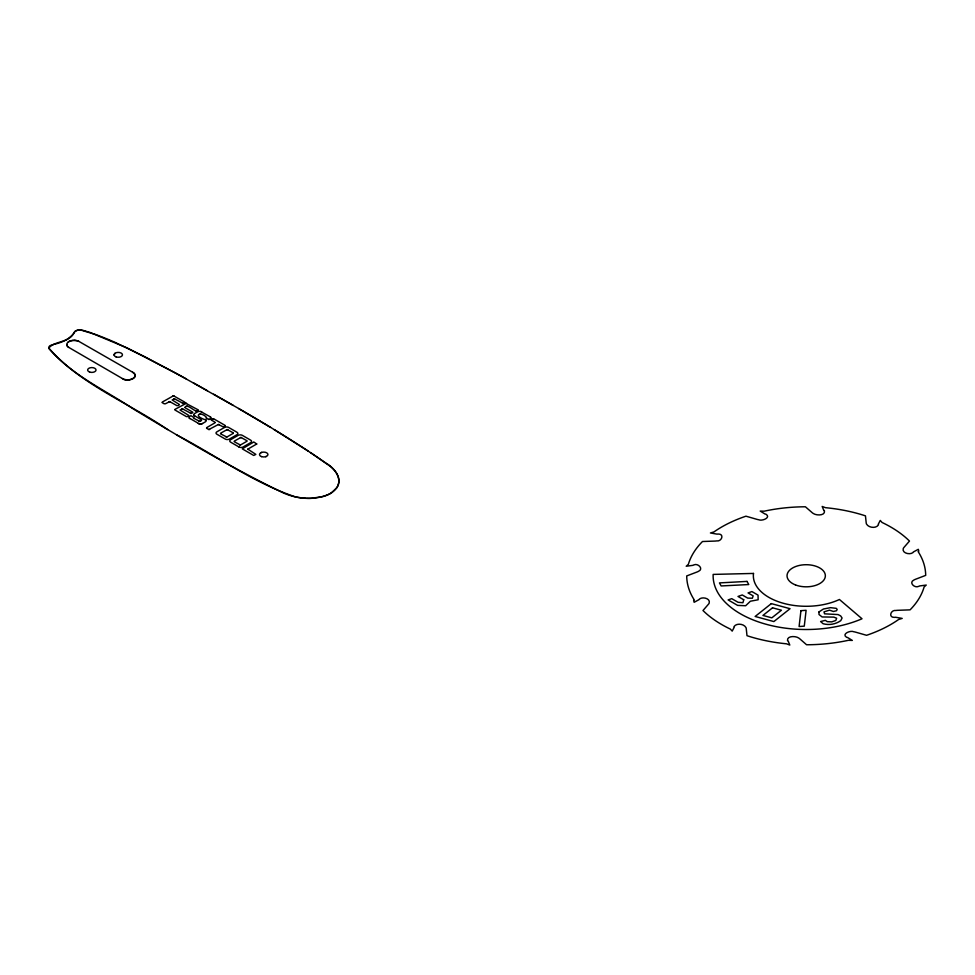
<?xml version="1.0" encoding="UTF-8"?>
<svg xmlns="http://www.w3.org/2000/svg" width="975" height="975" viewBox="0 0 975 975"><rect width="100%" height="100%" fill="white"/><g stroke="black" fill="none" stroke-linecap="round" stroke-linejoin="round"><path stroke-width="1.46" d="M184.799 402.699L183.556 403.418M192.721 412.705L191.478 413.412M215.097 422.772L206.59 427.684M225.152 425.977L223.884 426.709M114.94 353.34L114.099 355.132M256.754 443.978L247.784 449.17M162.24 402.09L173.501 395.777L184.799 402.151M174.915 409.403L186.566 403.175M190.442 413.412L191.246 413.51L182.605 408.915L180.034 410.036L188.675 415.362M185.006 407.111C188.004 403.102 195.865 413.875 198.23 410.475M188.675 415.959L187.468 416.654M179.229 404.954L177.889 405.71M211.27 419.421L213.476 418.689L225.115 425.405M201.545 419.92L193.988 415.362M233.257 433.351L226.968 436.983M182.532 403.418L183.324 403.504L174.61 398.872L172.136 399.933L179.193 404.381M200.679 411.499L210.064 416.715A2.949 1.706 0 0 1 210.064 419.128L208.613 419.421L206.188 418.019L206.481 417.373C200.545 410.719 191.904 415.606 205.981 420.03M256.705 444.015L254.073 442.138M246.919 441.273L240.679 444.88M247.821 449.134L255.864 454.399L253.707 455.459L242.288 448.866L253.524 442.175M220.533 433.241L227.212 429.548L233.293 432.876M234.268 441.139L240.935 437.422L246.919 440.724M165.287 403.845L169.711 401.578L176.95 405.673M200.119 421.334L201.545 420.505M189.272 418.08L199.302 423.881A2.949 1.706 0 0 0 202.483 423.503L205.323 421.858A2.949 1.706 0 0 0 205.323 419.457M209.601 429.512L208.833 429.548L218.424 424.478L223.031 426.782M209.552 419.421L208.565 419.396M240.423 437.58L241.459 437.58M226.724 429.67L227.76 429.67M173.757 398.946L174.562 398.86M169.016 401.688L170.04 401.688M199.912 414.082L200.85 414.119M172.953 395.899L173.977 395.899M185.664 403.223L198.23 409.89M186.517 406.234L187.541 406.234M181.752 408.988L182.776 408.988M197.072 411.145L196.048 411.145M212.489 418.714L213.513 418.714M218.156 424.588L219.18 424.588M261.093 452.607L261.751 452.363M265.675 456.69L266.321 456.446M306.784 498.286L307.734 498.322A28.787 16.624 0 0 0 311.439 498.286L322.932 496.555A25.179 14.54 0 0 0 329.648 493.898A26.008 15.015 0 0 0 331.476 492.777L336.741 487.744A27.044 15.612 0 0 0 337.716 486.05L338.203 484.867A36.611 21.145 0 0 0 338.8 482.454A34.917 20.158 0 0 0 338.739 478.688L338.642 478.213A41.145 23.753 0 0 0 334.413 470.291L334.011 469.84A58.744 33.918 0 0 0 331.366 467.281A47.97 27.69 0 0 0 329.977 466.123L310.489 452.571M305.809 498.237L303.786 498.079M302.725 497.981L300.483 497.713A66.007 38.11 0 0 1 296.948 497.189M295.778 496.994C253.293 482.857 216.109 455.459 176.585 434.887M208.699 429.487L206.529 428.232M164.3 403.857L162.167 402.626M199.168 421.383L199.851 421.456L193.477 418.104L193.854 417.385L190.905 415.691L189.93 416.252A2.937 1.694 0 0 0 189.93 418.653M186.53 416.691L174.842 409.939M66.8 344.528L66.922 345.308A7.203 4.156 0 0 0 68.811 347.441L122.46 378.58C126.847 382.748 140.619 377.349 132.576 372.194L78.817 341.36A7.178 4.144 0 0 0 74.904 340.397M225.981 436.958L226.834 437.032L220.533 433.838M239.679 444.868L240.289 444.99L234.268 441.724M186.396 378.946L144.885 356.777L115.208 342.432A285.334 164.738 0 0 0 95.782 334.559L80.45 329.952A6.593 3.815 0 0 0 76.135 330.744L75.623 331.013A4.57 2.645 0 0 0 75.014 331.439L73.673 333.304A17.44 10.067 0 0 1 73.04 334.157L72.113 335.181A57.988 33.479 0 0 1 70.651 336.57L68.957 338.008A30.213 17.44 0 0 1 60.304 342.505L59.67 342.737A43.802 25.289 0 0 1 57.123 343.517L56.014 343.822A23.68 13.674 0 0 1 53.978 344.285L50.005 345.662A6.472 3.742 0 0 0 48.75 347.807A4.924 2.84 0 0 0 48.872 348.477C71.797 375.302 104.947 389.878 133.697 409.183C182.398 438.567 231.392 467.707 282.579 492.582C297.082 499.273 314.962 500.797 329.648 493.898A29.043 16.77 0 0 0 335.485 489.365C343.992 480.188 334.681 467.89 325.942 463.125C289.868 438.019 251.842 415.898 213.647 394.229M193.379 382.834L207.48 390.743M233.244 405.417L175.939 373.206L127.03 347.892L90.09 332.487L82.656 330.245L77.72 330.208A5.692 3.278 0 0 0 74.307 332.256C69.725 343.005 54.576 340.641 48.811 348.075C80.584 384.516 128.322 402.651 167.615 429.573M238.595 408.501L270.538 427.367M211.258 420.018L215.061 422.212M184.933 407.648L192.684 412.133M238.96 446.964L230.6 442.138A2.949 1.706 0 0 1 230.6 439.737L238.18 435.362A2.949 1.706 0 0 1 242.348 435.362L250.709 440.188A2.949 1.706 0 0 1 250.709 442.589L243.128 446.964A2.949 1.706 0 0 1 238.948 446.964M274.207 429.609L308.271 451.108M210.064 416.715L210.722 417.288M823.802 510.413L822.181 506.452L825.496 507.683A119.486 68.993 0 0 1 865.459 515.86L866.227 523.112A18.391 10.615 0 0 0 866.507 524.05C868.591 527.792 876.062 528.767 878.438 524.891A1.706 0.987 0 0 0 878.219 524.331L880.254 520.431L882.058 522.466A119.486 68.993 0 0 1 909.48 541.064L903.837 547.572A18.391 10.615 0 0 0 903.277 548.462C901.692 553.13 909.76 555.092 912.868 552.642A1.706 0.987 0 0 0 913.161 552.082L918.316 549.303L918.803 551.131L918.109 551.582A119.486 68.993 0 0 1 925.689 575.372L915.196 579.394A18.391 10.615 0 0 0 913.941 580.003C908.408 582.453 914.611 588.449 918.645 586.377A1.706 0.987 0 0 0 919.376 585.987L926.25 585.061L924.105 586.974A119.486 68.993 0 0 1 910.089 609.85L897.524 610.313A18.391 10.615 0 0 0 895.903 610.472C890.736 609.655 888.079 617.65 894.465 617.358A1.706 0.987 0 0 0 895.44 617.236L902.204 618.406L898.682 619.454A119.486 68.993 0 0 1 866.58 635.298L855.307 632.068A18.391 10.615 0 0 0 853.759 631.739C850.566 630.082 841.218 633.969 846.544 637.284A1.706 0.987 0 0 0 847.494 637.455L852.333 640.429L848.384 640.307A119.486 68.993 0 0 1 806.569 644.755L799.634 638.686A18.391 10.615 0 0 0 798.586 637.955C795.588 635.846 786.727 635.7 787.52 640.66A1.706 0.987 0 0 0 788.19 641.075L789.799 645.048L786.484 643.805A119.486 68.993 0 0 1 746.996 635.688L746.228 628.436A18.391 10.615 0 0 0 745.936 627.498C743.828 623.744 736.539 622.867 734.029 626.572A1.706 0.987 0 0 0 734.236 627.217L732.188 631.118L730.385 629.094A119.486 68.993 0 0 1 702.987 610.521L708.618 604.025A18.391 10.615 0 0 0 709.178 603.135C710.726 598.479 702.682 596.493 699.587 598.955A1.706 0.987 0 0 0 699.282 599.503L694.139 602.294L693.652 600.466L694.334 600.015A119.486 68.993 0 0 1 686.717 575.933L697.235 571.923A18.391 10.615 0 0 0 698.49 571.326C704.011 568.973 697.893 562.831 693.822 564.927A1.706 0.987 0 0 0 693.091 565.317L686.217 566.243L688.362 564.33A119.486 68.993 0 0 1 702.487 541.515L715.053 541.076A18.391 10.615 0 0 0 716.674 540.906C721.78 541.759 724.596 533.776 718.148 534.032A1.706 0.987 0 0 0 717.173 534.154L710.422 532.972L713.932 531.936A119.486 68.993 0 0 1 745.948 516.189L757.222 519.431A18.391 10.615 0 0 0 758.757 519.76C761.95 521.345 771.335 517.652 765.984 514.215A1.706 0.987 0 0 0 765.034 514.044L760.207 511.071L764.156 511.192A119.486 68.993 0 0 1 805.399 506.781L812.37 512.838A18.391 10.615 0 0 0 813.43 513.557C816.38 515.641 825.386 515.836 824.472 510.839A1.706 0.987 0 0 0 823.802 510.413M74.929 340.433A7.203 4.156 0 0 0 71.041 340.763A7.178 4.144 0 0 0 67.921 342.286M68.811 347.441A7.264 4.192 0 0 1 68.786 341.652A7.264 4.192 0 0 1 78.804 341.372M132.576 372.194A7.508 4.327 0 0 1 133.331 378.471A7.508 4.327 0 0 1 122.46 378.58M202.483 423.503A2.937 1.694 0 0 1 198.315 423.503M194.647 415.935A2.949 1.694 0 0 1 194.647 413.522L197.511 411.877A2.937 1.694 0 0 1 201.667 411.877M819 611.898L818.988 614.494L822.108 616.956L833.783 617.114L836.635 618.223L835.831 620.466L831.724 621.867L827.3 621.672L825.35 620.344L820.584 621.55L823.119 623.732C829.03 625.402 835.77 624.232 840.755 620.661L842.095 618.004L840.645 615.883L838.037 614.567L824.606 613.836L823.973 611.886L829.481 610.155L833.418 611.483L836.513 610.728L837.172 609.387L836.257 608.339L830.468 607.657L823.461 609.009L819 611.898M800.938 610.667L799.098 626.523L804.277 626.157L806.106 610.301L800.938 610.667M743.718 599.759L742.938 602.733L738.063 602.294L731.737 598.65L728.13 599.918L737.612 605.39L745.643 605.743L750.397 601.222L758.148 599.771L758.038 595.116L751.92 591.569L748.057 592.922L753.151 595.871L752.347 598.223L747.703 598.102L742.267 594.957L738.002 596.456L743.718 599.759M771.322 603.61L755.138 616.468L773.858 621.562L790.043 608.705L771.322 603.61M772.529 607.815L762.95 615.432L771.822 617.845L781.414 610.228L772.529 607.815M224.482 427.452L216.901 431.827A2.949 1.694 0 0 0 216.901 434.228L225.262 439.055A2.949 1.694 0 0 0 229.43 439.055L237.01 434.679A2.949 1.706 0 0 0 237.01 432.278L228.65 427.452A2.949 1.694 0 0 0 224.482 427.452M747.021 581.405L719.453 582.904L721.147 585.951L748.776 584.549L747.021 581.405M753.504 573.434L713.152 574.409A93.088 53.747 0 0 0 763.51 623.525A93.088 53.747 0 0 0 862.022 618.772L839.438 599.491A52.845 30.517 0 0 1 781.621 602.782A52.845 30.517 0 0 1 753.504 573.434M795.503 584.939A19.159 11.054 0 0 0 825.313 576.53A19.159 11.054 0 0 0 797.794 565.829A19.159 11.054 0 0 0 795.503 584.939M116.098 356.911A4.217 2.438 0 0 0 122.472 354.863A4.217 2.438 0 0 0 116.22 352.694A4.217 2.438 0 0 0 116.098 356.911M89.602 372.036A4.192 2.413 0 0 0 96.025 370.098A4.192 2.413 0 0 0 89.907 367.843A4.192 2.413 0 0 0 89.602 372.036M261.544 456.617A4.229 2.438 0 0 0 267.942 454.569A4.229 2.438 0 0 0 261.666 452.4A4.229 2.438 0 0 0 261.544 456.617"/></g></svg>
